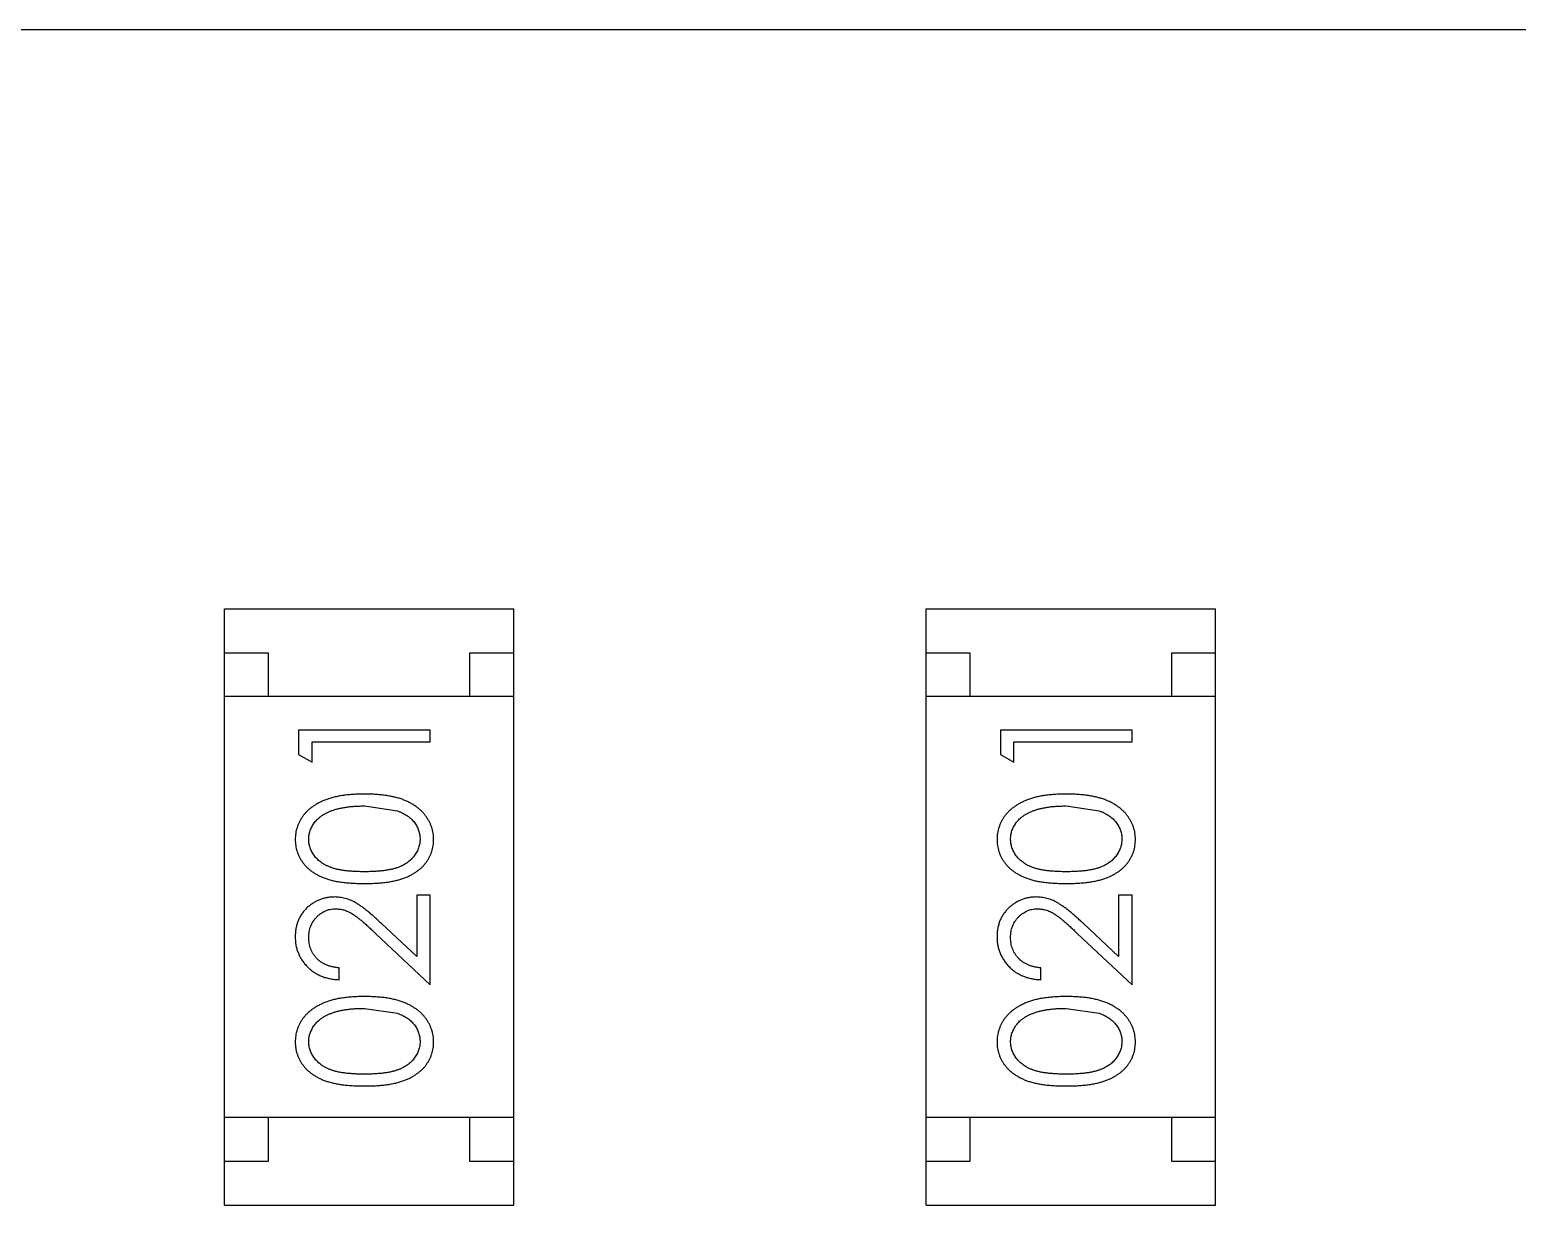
# Model space of a CAD drawing. Header units: inches. Extents: x 4.1 to 94, y -51.8 to -2.2.
# Drawn here: x 71.817 to 73.513, y -33.155 to -31.815 of the extents above; entities that cross this region are included whole.
import ezdxf

# ---------------------------------------------------------------- set-up
doc = ezdxf.new("R2010")
doc.units = ezdxf.units.IN
doc.header["$LTSCALE"] = 1.21
doc.header["$MEASUREMENT"] = 0
doc.layers.get('0').update_dxf_attribs({"linetype": 'CONTINUOUS'})

msp = doc.modelspace()

# ---------------------------------------------------------------- linework, layer by layer
at = {"color": 7, "linetype": 'Continuous'}
for p, q in [((76.9043, -31.815), (70.9043, -31.815)), ((72.0393, -32.4752), (72.3693, -32.4752)), ((72.0393, -33.1552), (72.0393, -32.4752)), ((72.3693, -33.1552), (72.3693, -32.4752)), ((72.8392, -32.4752), (73.1692, -32.4752)), ((72.8392, -33.1552), (72.8392, -32.4752)), ((73.1692, -33.1552), (73.1692, -32.4752)), ((72.0393, -32.5252), (72.0893, -32.5252)), ((72.0893, -32.5252), (72.0893, -32.5752)), ((72.3193, -32.5252), (72.3693, -32.5252)), ((72.3193, -32.5752), (72.3193, -32.5252)), ((72.8392, -32.5252), (72.8892, -32.5252)), ((72.8892, -32.5252), (72.8892, -32.5752)), ((73.1192, -32.5252), (73.1692, -32.5252)), ((73.1192, -32.5752), (73.1192, -32.5252)), ((72.3693, -32.5752), (72.0393, -32.5752)), ((73.1692, -32.5752), (72.8392, -32.5752)), ((72.274, -32.6134), (72.124, -32.6134)), ((72.124, -32.6134), (72.124, -32.6411)), ((72.274, -32.6268), (72.274, -32.6134)), ((73.074, -32.6134), (72.924, -32.6134)), ((72.924, -32.6134), (72.924, -32.6411)), ((73.074, -32.6268), (73.074, -32.6134)), ((72.1394, -32.6268), (72.274, -32.6268)), ((72.1394, -32.6499), (72.1394, -32.6268)), ((72.9394, -32.6268), (73.074, -32.6268)), ((72.9394, -32.6499), (72.9394, -32.6268)), ((72.124, -32.6411), (72.1394, -32.6499)), ((72.924, -32.6411), (72.9394, -32.6499)), ((72.199, -32.6999), (72.2367, -32.7056)), ((72.999, -32.6999), (73.0367, -32.7056)), ((72.274, -32.8018), (72.2586, -32.8018)), ((72.2586, -32.8018), (72.2586, -32.8716)), ((72.274, -32.9037), (72.274, -32.8018)), ((73.074, -32.8018), (73.0586, -32.8018)), ((73.0586, -32.8018), (73.0586, -32.8716)), ((73.074, -32.9037), (73.074, -32.8018)), ((72.2586, -32.8716), (72.2185, -32.8341)), ((73.0586, -32.8716), (73.0185, -32.8341)), ((72.2119, -32.8456), (72.274, -32.9037)), ((73.0119, -32.8456), (73.074, -32.9037)), ((72.1701, -32.898), (72.1701, -32.8845)), ((72.9701, -32.898), (72.9701, -32.8845)), ((72.199, -32.9307), (72.2367, -32.9363)), ((72.999, -32.9307), (73.0367, -32.9363)), ((72.3693, -33.0552), (72.0393, -33.0552)), ((72.0893, -33.0552), (72.0893, -33.1052)), ((72.3193, -33.1052), (72.3193, -33.0552)), ((73.1692, -33.0552), (72.8392, -33.0552)), ((72.8892, -33.0552), (72.8892, -33.1052)), ((73.1192, -33.1052), (73.1192, -33.0552)), ((72.0893, -33.1052), (72.0393, -33.1052)), ((72.3693, -33.1052), (72.3193, -33.1052)), ((72.8892, -33.1052), (72.8392, -33.1052)), ((73.1692, -33.1052), (73.1192, -33.1052)), ((72.0393, -33.1552), (72.3693, -33.1552)), ((72.8392, -33.1552), (73.1692, -33.1552))]:
    msp.add_line(p, q, dxfattribs=at)
for points, knots in [([(72.199, -32.6864), (72.1967, -32.6865), (72.1922, -32.6865), (72.1857, -32.6868), (72.1795, -32.6873), (72.1736, -32.6881), (72.1681, -32.689), (72.163, -32.6902), (72.1583, -32.6916), (72.1538, -32.6932), (72.1498, -32.695), (72.1459, -32.6969), (72.1424, -32.6991), (72.1391, -32.7013), (72.136, -32.7037), (72.1333, -32.7063), (72.1307, -32.709), (72.1285, -32.7119), (72.1265, -32.7149), (72.1248, -32.7179), (72.1234, -32.7211), (72.1222, -32.7244), (72.1213, -32.7277), (72.1206, -32.7311), (72.1202, -32.7346), (72.1201, -32.737), (72.1201, -32.7382)], [0, 0, 0, 0, 0.065278, 0.127205, 0.186168, 0.241675, 0.294115, 0.343609, 0.390387, 0.434463, 0.476646, 0.517002, 0.555936, 0.593716, 0.630057, 0.665601, 0.700745, 0.734917, 0.768681, 0.802087, 0.834849, 0.867433, 0.900138, 0.932806, 0.966212, 1, 1, 1, 1]), ([(72.2778, -32.7382), (72.2778, -32.737), (72.2778, -32.7346), (72.2773, -32.7311), (72.2767, -32.7277), (72.2757, -32.7243), (72.2745, -32.7211), (72.2731, -32.7179), (72.2713, -32.7148), (72.2693, -32.7118), (72.2671, -32.7089), (72.2646, -32.7062), (72.2618, -32.7036), (72.2587, -32.7012), (72.2554, -32.6989), (72.2519, -32.6968), (72.2481, -32.6949), (72.244, -32.6931), (72.2396, -32.6915), (72.2349, -32.6902), (72.2298, -32.689), (72.2243, -32.6881), (72.2185, -32.6874), (72.2123, -32.6868), (72.2058, -32.6865), (72.2013, -32.6865), (72.199, -32.6864)], [0, 0, 0, 0, 0.033824, 0.067298, 0.10028, 0.133019, 0.165736, 0.198792, 0.232372, 0.266409, 0.301016, 0.336196, 0.371972, 0.408574, 0.446394, 0.485225, 0.525372, 0.567224, 0.611081, 0.65775, 0.70702, 0.759235, 0.814484, 0.873227, 0.934937, 1, 1, 1, 1]), ([(72.999, -32.6864), (72.9967, -32.6865), (72.9922, -32.6865), (72.9857, -32.6868), (72.9795, -32.6873), (72.9736, -32.6881), (72.9681, -32.689), (72.963, -32.6902), (72.9583, -32.6916), (72.9538, -32.6932), (72.9498, -32.695), (72.9459, -32.6969), (72.9424, -32.6991), (72.9391, -32.7013), (72.936, -32.7037), (72.9333, -32.7063), (72.9307, -32.709), (72.9285, -32.7119), (72.9265, -32.7149), (72.9248, -32.7179), (72.9234, -32.7211), (72.9222, -32.7244), (72.9212, -32.7277), (72.9206, -32.7311), (72.9202, -32.7346), (72.9201, -32.737), (72.9201, -32.7382)], [0, 0, 0, 0, 0.065278, 0.127205, 0.186168, 0.241675, 0.294115, 0.343609, 0.390387, 0.434463, 0.476646, 0.517002, 0.555936, 0.593716, 0.630057, 0.665601, 0.700745, 0.734917, 0.768681, 0.802087, 0.834849, 0.867433, 0.900138, 0.932806, 0.966212, 1, 1, 1, 1]), ([(73.0778, -32.7382), (73.0778, -32.737), (73.0778, -32.7346), (73.0773, -32.7311), (73.0767, -32.7277), (73.0757, -32.7243), (73.0745, -32.7211), (73.0731, -32.7179), (73.0713, -32.7148), (73.0693, -32.7118), (73.0671, -32.7089), (73.0645, -32.7062), (73.0618, -32.7036), (73.0587, -32.7012), (73.0554, -32.6989), (73.0519, -32.6968), (73.0481, -32.6949), (73.044, -32.6931), (73.0396, -32.6915), (73.0349, -32.6902), (73.0298, -32.689), (73.0243, -32.6881), (73.0185, -32.6874), (73.0123, -32.6868), (73.0058, -32.6865), (73.0013, -32.6865), (72.999, -32.6864)], [0, 0, 0, 0, 0.033824, 0.067298, 0.10028, 0.133019, 0.165736, 0.198792, 0.232372, 0.266409, 0.301016, 0.336196, 0.371972, 0.408574, 0.446394, 0.485225, 0.525372, 0.567224, 0.611081, 0.65775, 0.70702, 0.759235, 0.814484, 0.873227, 0.934937, 1, 1, 1, 1]), ([(72.1355, -32.7378), (72.1356, -32.7361), (72.1358, -32.7328), (72.137, -32.728), (72.1392, -32.7233), (72.1415, -32.7196), (72.1438, -32.7167), (72.1458, -32.7147), (72.148, -32.7127), (72.1505, -32.7109), (72.1532, -32.7092), (72.1562, -32.7077), (72.1593, -32.7062), (72.1627, -32.7049), (72.1664, -32.7037), (72.1703, -32.7027), (72.1745, -32.7019), (72.1789, -32.7011), (72.1836, -32.7006), (72.1885, -32.7001), (72.1936, -32.7), (72.1972, -32.6999), (72.199, -32.6999)], [0, 0, 0, 0, 0.059689, 0.119507, 0.181075, 0.246162, 0.279894, 0.314468, 0.350403, 0.387474, 0.426147, 0.466624, 0.508745, 0.553328, 0.600058, 0.649177, 0.700552, 0.754894, 0.811825, 0.871514, 0.934319, 1, 1, 1, 1]), ([(72.2367, -32.7056), (72.2377, -32.706), (72.2398, -32.7067), (72.2427, -32.7081), (72.2454, -32.7095), (72.248, -32.7111), (72.2503, -32.7129), (72.2524, -32.7147), (72.2543, -32.7167), (72.2566, -32.7195), (72.2589, -32.7232), (72.2609, -32.7279), (72.2622, -32.7328), (72.2624, -32.7361), (72.2624, -32.7378)], [0, 0, 0, 0, 0.075949, 0.148549, 0.218996, 0.286119, 0.351826, 0.416074, 0.478265, 0.540325, 0.660405, 0.774606, 0.887187, 1, 1, 1, 1]), ([(72.9355, -32.7378), (72.9356, -32.7361), (72.9358, -32.7328), (72.937, -32.728), (72.9392, -32.7233), (72.9415, -32.7196), (72.9438, -32.7167), (72.9458, -32.7147), (72.948, -32.7127), (72.9505, -32.7109), (72.9532, -32.7092), (72.9561, -32.7077), (72.9593, -32.7062), (72.9627, -32.7049), (72.9664, -32.7037), (72.9703, -32.7027), (72.9745, -32.7019), (72.9789, -32.7011), (72.9836, -32.7006), (72.9885, -32.7001), (72.9936, -32.7), (72.9972, -32.6999), (72.999, -32.6999)], [0, 0, 0, 0, 0.059689, 0.119507, 0.181075, 0.246162, 0.279894, 0.314468, 0.350403, 0.387474, 0.426147, 0.466624, 0.508745, 0.553328, 0.600058, 0.649177, 0.700552, 0.754894, 0.811825, 0.871514, 0.934319, 1, 1, 1, 1]), ([(73.0367, -32.7056), (73.0377, -32.706), (73.0398, -32.7067), (73.0427, -32.7081), (73.0454, -32.7095), (73.048, -32.7111), (73.0503, -32.7129), (73.0524, -32.7147), (73.0543, -32.7167), (73.0566, -32.7195), (73.0589, -32.7232), (73.0609, -32.7279), (73.0622, -32.7328), (73.0624, -32.7361), (73.0624, -32.7378)], [0, 0, 0, 0, 0.075949, 0.148549, 0.218996, 0.286119, 0.351826, 0.416074, 0.478265, 0.540325, 0.660405, 0.774606, 0.887187, 1, 1, 1, 1]), ([(72.1201, -32.7382), (72.1201, -32.7394), (72.1202, -32.7417), (72.1206, -32.7452), (72.1212, -32.7486), (72.1222, -32.7518), (72.1234, -32.7551), (72.1248, -32.7582), (72.1265, -32.7612), (72.1285, -32.7642), (72.1307, -32.767), (72.1331, -32.7696), (72.1359, -32.7721), (72.1388, -32.7744), (72.142, -32.7766), (72.1455, -32.7786), (72.1492, -32.7804), (72.1531, -32.7821), (72.1575, -32.7836), (72.1622, -32.7849), (72.1673, -32.786), (72.1728, -32.7868), (72.1788, -32.7875), (72.1852, -32.788), (72.192, -32.7883), (72.1966, -32.7883), (72.199, -32.7884)], [0, 0, 0, 0, 0.033742, 0.066533, 0.099153, 0.13154, 0.164087, 0.196563, 0.229707, 0.263315, 0.297504, 0.331686, 0.366482, 0.4021, 0.438958, 0.476748, 0.515985, 0.556589, 0.599519, 0.645765, 0.695487, 0.748721, 0.805687, 0.866754, 0.931405, 1, 1, 1, 1]), ([(72.199, -32.7749), (72.197, -32.7749), (72.1931, -32.7749), (72.1874, -32.7746), (72.1821, -32.7743), (72.1772, -32.7738), (72.1727, -32.7732), (72.1685, -32.7723), (72.1648, -32.7714), (72.1614, -32.7703), (72.1583, -32.7691), (72.1554, -32.7677), (72.1527, -32.7662), (72.1501, -32.7646), (72.1478, -32.7629), (72.1457, -32.761), (72.1437, -32.759), (72.1415, -32.7561), (72.1391, -32.7523), (72.137, -32.7476), (72.1358, -32.7427), (72.1356, -32.7394), (72.1355, -32.7378)], [0, 0, 0, 0, 0.073302, 0.142286, 0.206253, 0.266017, 0.321612, 0.372532, 0.419497, 0.462398, 0.502825, 0.541489, 0.579034, 0.615143, 0.650298, 0.684912, 0.718701, 0.752189, 0.817245, 0.879117, 0.939613, 1, 1, 1, 1]), ([(72.2624, -32.7378), (72.2624, -32.7394), (72.2622, -32.7427), (72.2609, -32.7476), (72.2588, -32.7523), (72.2564, -32.7561), (72.2541, -32.7589), (72.2522, -32.761), (72.2501, -32.7629), (72.2477, -32.7647), (72.2452, -32.7663), (72.2425, -32.7678), (72.2396, -32.7691), (72.2365, -32.7704), (72.2331, -32.7715), (72.2293, -32.7724), (72.2252, -32.7731), (72.2207, -32.7738), (72.2158, -32.7743), (72.2105, -32.7746), (72.2049, -32.7749), (72.201, -32.7749), (72.199, -32.7749)], [0, 0, 0, 0, 0.060034, 0.120278, 0.182348, 0.247919, 0.281641, 0.315701, 0.350322, 0.385703, 0.421819, 0.459196, 0.497866, 0.538301, 0.58121, 0.628183, 0.679403, 0.734699, 0.794074, 0.858416, 0.927049, 1, 1, 1, 1]), ([(72.199, -32.7884), (72.2014, -32.7883), (72.2061, -32.7883), (72.2128, -32.788), (72.2192, -32.7875), (72.2251, -32.7868), (72.2307, -32.7859), (72.2358, -32.7848), (72.2405, -32.7835), (72.2449, -32.782), (72.2489, -32.7803), (72.2526, -32.7784), (72.256, -32.7764), (72.2592, -32.7743), (72.2622, -32.772), (72.265, -32.7695), (72.2674, -32.7668), (72.2696, -32.764), (72.2715, -32.7611), (72.2732, -32.7581), (72.2747, -32.755), (72.2758, -32.7518), (72.2767, -32.7485), (72.2774, -32.7452), (72.2778, -32.7417), (72.2778, -32.7394), (72.2778, -32.7382)], [0, 0, 0, 0, 0.068113, 0.132564, 0.193427, 0.250218, 0.303569, 0.353576, 0.400235, 0.443586, 0.484619, 0.524292, 0.56238, 0.599049, 0.63494, 0.669782, 0.704009, 0.737842, 0.771098, 0.803896, 0.836415, 0.868639, 0.900715, 0.933378, 0.966213, 1, 1, 1, 1]), ([(72.9201, -32.7382), (72.9201, -32.7394), (72.9202, -32.7417), (72.9206, -32.7452), (72.9212, -32.7486), (72.9222, -32.7518), (72.9233, -32.7551), (72.9248, -32.7582), (72.9265, -32.7612), (72.9285, -32.7642), (72.9307, -32.767), (72.9331, -32.7696), (72.9359, -32.7721), (72.9388, -32.7744), (72.942, -32.7766), (72.9455, -32.7786), (72.9492, -32.7804), (72.9531, -32.7821), (72.9574, -32.7836), (72.9621, -32.7849), (72.9673, -32.786), (72.9728, -32.7868), (72.9788, -32.7875), (72.9851, -32.788), (72.992, -32.7883), (72.9966, -32.7883), (72.999, -32.7884)], [0, 0, 0, 0, 0.033742, 0.066533, 0.099153, 0.13154, 0.164087, 0.196563, 0.229707, 0.263315, 0.297504, 0.331686, 0.366482, 0.4021, 0.438958, 0.476748, 0.515985, 0.556589, 0.599519, 0.645765, 0.695487, 0.748721, 0.805687, 0.866754, 0.931405, 1, 1, 1, 1]), ([(72.999, -32.7749), (72.997, -32.7749), (72.993, -32.7749), (72.9874, -32.7746), (72.9821, -32.7743), (72.9772, -32.7738), (72.9727, -32.7732), (72.9685, -32.7723), (72.9648, -32.7714), (72.9614, -32.7703), (72.9583, -32.7691), (72.9553, -32.7677), (72.9526, -32.7662), (72.9501, -32.7646), (72.9478, -32.7629), (72.9457, -32.761), (72.9437, -32.759), (72.9415, -32.7561), (72.9391, -32.7523), (72.937, -32.7476), (72.9358, -32.7427), (72.9356, -32.7394), (72.9355, -32.7378)], [0, 0, 0, 0, 0.073302, 0.142286, 0.206253, 0.266017, 0.321612, 0.372532, 0.419497, 0.462398, 0.502825, 0.541489, 0.579034, 0.615143, 0.650298, 0.684912, 0.718701, 0.752189, 0.817245, 0.879117, 0.939613, 1, 1, 1, 1]), ([(73.0624, -32.7378), (73.0623, -32.7394), (73.0622, -32.7427), (73.0609, -32.7476), (73.0588, -32.7523), (73.0564, -32.7561), (73.0541, -32.7589), (73.0522, -32.761), (73.0501, -32.7629), (73.0477, -32.7647), (73.0452, -32.7663), (73.0425, -32.7678), (73.0396, -32.7691), (73.0365, -32.7704), (73.0331, -32.7715), (73.0293, -32.7724), (73.0252, -32.7731), (73.0207, -32.7738), (73.0158, -32.7743), (73.0105, -32.7746), (73.0049, -32.7749), (73.001, -32.7749), (72.999, -32.7749)], [0, 0, 0, 0, 0.060034, 0.120278, 0.182348, 0.247919, 0.281641, 0.315701, 0.350322, 0.385703, 0.421819, 0.459196, 0.497866, 0.538301, 0.58121, 0.628183, 0.679403, 0.734699, 0.794074, 0.858416, 0.927049, 1, 1, 1, 1]), ([(72.999, -32.7884), (73.0014, -32.7883), (73.0061, -32.7883), (73.0128, -32.788), (73.0192, -32.7875), (73.0251, -32.7868), (73.0306, -32.7859), (73.0358, -32.7848), (73.0405, -32.7835), (73.0449, -32.782), (73.0489, -32.7803), (73.0526, -32.7784), (73.056, -32.7764), (73.0592, -32.7743), (73.0622, -32.772), (73.0649, -32.7695), (73.0674, -32.7668), (73.0696, -32.764), (73.0715, -32.7611), (73.0732, -32.7581), (73.0747, -32.755), (73.0758, -32.7518), (73.0767, -32.7485), (73.0773, -32.7452), (73.0778, -32.7417), (73.0778, -32.7394), (73.0778, -32.7382)], [0, 0, 0, 0, 0.068113, 0.132564, 0.193427, 0.250218, 0.303569, 0.353576, 0.400235, 0.443586, 0.484619, 0.524292, 0.56238, 0.599049, 0.63494, 0.669782, 0.704009, 0.737842, 0.771098, 0.803896, 0.836415, 0.868639, 0.900715, 0.933378, 0.966213, 1, 1, 1, 1]), ([(72.1647, -32.8037), (72.1632, -32.8038), (72.1603, -32.8039), (72.156, -32.8044), (72.1519, -32.8055), (72.1478, -32.8068), (72.144, -32.8086), (72.1403, -32.8108), (72.1367, -32.8133), (72.1334, -32.8162), (72.1302, -32.8194), (72.1276, -32.823), (72.1253, -32.8267), (72.1233, -32.8307), (72.1219, -32.835), (72.1209, -32.8395), (72.1202, -32.8442), (72.1202, -32.8474), (72.1201, -32.8491)], [0, 0, 0, 0, 0.06271, 0.123347, 0.183401, 0.242828, 0.302097, 0.36242, 0.423725, 0.487032, 0.550491, 0.612709, 0.674265, 0.73617, 0.799211, 0.863483, 0.930525, 1, 1, 1, 1]), ([(72.2185, -32.8341), (72.217, -32.8327), (72.214, -32.8299), (72.2097, -32.8259), (72.2055, -32.8224), (72.2017, -32.8192), (72.198, -32.8163), (72.1947, -32.8139), (72.1915, -32.8118), (72.1877, -32.8094), (72.1829, -32.8071), (72.177, -32.8052), (72.1709, -32.804), (72.1668, -32.8038), (72.1647, -32.8037)], [0, 0, 0, 0, 0.09953, 0.192079, 0.277712, 0.357454, 0.429648, 0.495771, 0.555538, 0.608657, 0.707578, 0.804328, 0.901298, 1, 1, 1, 1]), ([(72.9647, -32.8037), (72.9632, -32.8038), (72.9603, -32.8039), (72.956, -32.8044), (72.9519, -32.8055), (72.9478, -32.8068), (72.944, -32.8086), (72.9403, -32.8108), (72.9367, -32.8133), (72.9334, -32.8162), (72.9302, -32.8194), (72.9276, -32.823), (72.9253, -32.8267), (72.9233, -32.8307), (72.9219, -32.835), (72.9209, -32.8395), (72.9202, -32.8442), (72.9202, -32.8474), (72.9201, -32.8491)], [0, 0, 0, 0, 0.06271, 0.123347, 0.183401, 0.242828, 0.302097, 0.36242, 0.423725, 0.487032, 0.550491, 0.612709, 0.674265, 0.73617, 0.799211, 0.863483, 0.930525, 1, 1, 1, 1]), ([(73.0185, -32.8341), (73.017, -32.8327), (73.014, -32.8299), (73.0097, -32.8259), (73.0055, -32.8224), (73.0017, -32.8192), (72.998, -32.8163), (72.9946, -32.8139), (72.9915, -32.8118), (72.9877, -32.8094), (72.9829, -32.8071), (72.977, -32.8052), (72.9709, -32.804), (72.9668, -32.8038), (72.9647, -32.8037)], [0, 0, 0, 0, 0.09953, 0.192079, 0.277712, 0.357454, 0.429648, 0.495771, 0.555538, 0.608657, 0.707578, 0.804328, 0.901298, 1, 1, 1, 1]), ([(72.1355, -32.8497), (72.1355, -32.8486), (72.1356, -32.8464), (72.136, -32.8432), (72.1367, -32.8401), (72.1377, -32.8371), (72.139, -32.8343), (72.1405, -32.8316), (72.1424, -32.829), (72.1445, -32.8266), (72.1467, -32.8244), (72.1492, -32.8225), (72.1517, -32.8209), (72.1543, -32.8195), (72.1571, -32.8185), (72.1599, -32.8178), (72.1629, -32.8173), (72.1649, -32.8172), (72.1659, -32.8172)], [0, 0, 0, 0, 0.068027, 0.133505, 0.19695, 0.26027, 0.322741, 0.384982, 0.448465, 0.513424, 0.578224, 0.640011, 0.700094, 0.760067, 0.819012, 0.877878, 0.938035, 1, 1, 1, 1]), ([(72.1659, -32.8172), (72.1675, -32.8173), (72.1708, -32.8174), (72.1756, -32.8184), (72.1802, -32.8201), (72.184, -32.8221), (72.1871, -32.8242), (72.1898, -32.826), (72.1928, -32.8284), (72.196, -32.831), (72.1996, -32.8341), (72.2034, -32.8376), (72.2076, -32.8414), (72.2104, -32.8442), (72.2119, -32.8456)], [0, 0, 0, 0, 0.088014, 0.174976, 0.2638, 0.355443, 0.406413, 0.465519, 0.533076, 0.609353, 0.693899, 0.787171, 0.889197, 1, 1, 1, 1]), ([(72.9355, -32.8497), (72.9355, -32.8486), (72.9356, -32.8464), (72.936, -32.8432), (72.9367, -32.8401), (72.9377, -32.8371), (72.939, -32.8343), (72.9405, -32.8316), (72.9424, -32.829), (72.9445, -32.8266), (72.9467, -32.8244), (72.9492, -32.8225), (72.9517, -32.8209), (72.9543, -32.8195), (72.9571, -32.8185), (72.9599, -32.8178), (72.9629, -32.8173), (72.9649, -32.8172), (72.9659, -32.8172)], [0, 0, 0, 0, 0.068027, 0.133505, 0.19695, 0.26027, 0.322741, 0.384982, 0.448465, 0.513424, 0.578224, 0.640011, 0.700094, 0.760067, 0.819012, 0.877878, 0.938035, 1, 1, 1, 1]), ([(72.9659, -32.8172), (72.9675, -32.8173), (72.9708, -32.8174), (72.9756, -32.8184), (72.9802, -32.8201), (72.984, -32.8221), (72.9871, -32.8242), (72.9898, -32.826), (72.9928, -32.8284), (72.996, -32.831), (72.9996, -32.8341), (73.0034, -32.8376), (73.0076, -32.8414), (73.0104, -32.8442), (73.0119, -32.8456)], [0, 0, 0, 0, 0.088014, 0.174976, 0.2638, 0.355443, 0.406413, 0.465519, 0.533076, 0.609353, 0.693899, 0.787171, 0.889197, 1, 1, 1, 1]), ([(72.1201, -32.8491), (72.1202, -32.8507), (72.1202, -32.854), (72.1209, -32.8589), (72.122, -32.8635), (72.1236, -32.8679), (72.1256, -32.8721), (72.128, -32.8761), (72.1308, -32.88), (72.1341, -32.8835), (72.1378, -32.8868), (72.1417, -32.8897), (72.1458, -32.8921), (72.1502, -32.8941), (72.1548, -32.8958), (72.1597, -32.8969), (72.1648, -32.8977), (72.1683, -32.8979), (72.1701, -32.898)], [0, 0, 0, 0, 0.06445, 0.126725, 0.187421, 0.247417, 0.306749, 0.366595, 0.427749, 0.490235, 0.553031, 0.614805, 0.676505, 0.738096, 0.801021, 0.864897, 0.931209, 1, 1, 1, 1]), ([(72.1701, -32.8845), (72.1688, -32.8844), (72.1662, -32.8841), (72.1624, -32.8834), (72.1589, -32.8825), (72.1555, -32.8812), (72.1525, -32.8797), (72.1496, -32.878), (72.1469, -32.876), (72.1446, -32.8737), (72.1425, -32.8712), (72.1406, -32.8686), (72.139, -32.8659), (72.1377, -32.8629), (72.1367, -32.8598), (72.136, -32.8566), (72.1356, -32.8532), (72.1355, -32.8509), (72.1355, -32.8497)], [0, 0, 0, 0, 0.073648, 0.143686, 0.210962, 0.275557, 0.338064, 0.399311, 0.4594, 0.51934, 0.579024, 0.637809, 0.695959, 0.754122, 0.813113, 0.873453, 0.935561, 1, 1, 1, 1]), ([(72.9201, -32.8491), (72.9202, -32.8507), (72.9202, -32.854), (72.9209, -32.8589), (72.922, -32.8635), (72.9235, -32.8679), (72.9256, -32.8721), (72.928, -32.8761), (72.9308, -32.88), (72.9341, -32.8835), (72.9377, -32.8868), (72.9416, -32.8897), (72.9458, -32.8921), (72.9502, -32.8941), (72.9548, -32.8958), (72.9597, -32.8969), (72.9648, -32.8977), (72.9683, -32.8979), (72.9701, -32.898)], [0, 0, 0, 0, 0.06445, 0.126725, 0.187421, 0.247417, 0.306749, 0.366595, 0.427749, 0.490235, 0.553031, 0.614805, 0.676505, 0.738096, 0.801021, 0.864897, 0.931209, 1, 1, 1, 1]), ([(72.9701, -32.8845), (72.9688, -32.8844), (72.9662, -32.8841), (72.9624, -32.8834), (72.9589, -32.8825), (72.9555, -32.8812), (72.9524, -32.8797), (72.9496, -32.878), (72.9469, -32.876), (72.9446, -32.8737), (72.9424, -32.8712), (72.9406, -32.8686), (72.939, -32.8659), (72.9377, -32.8629), (72.9367, -32.8598), (72.936, -32.8566), (72.9356, -32.8532), (72.9355, -32.8509), (72.9355, -32.8497)], [0, 0, 0, 0, 0.073648, 0.143686, 0.210962, 0.275557, 0.338064, 0.399311, 0.4594, 0.51934, 0.579024, 0.637809, 0.695959, 0.754122, 0.813113, 0.873453, 0.935561, 1, 1, 1, 1]), ([(72.199, -32.9172), (72.1967, -32.9172), (72.1922, -32.9173), (72.1857, -32.9176), (72.1795, -32.9181), (72.1736, -32.9189), (72.1681, -32.9198), (72.163, -32.921), (72.1583, -32.9224), (72.1538, -32.924), (72.1498, -32.9258), (72.1459, -32.9277), (72.1424, -32.9298), (72.1391, -32.9321), (72.136, -32.9345), (72.1333, -32.9371), (72.1307, -32.9398), (72.1285, -32.9427), (72.1265, -32.9456), (72.1248, -32.9487), (72.1234, -32.9519), (72.1222, -32.9552), (72.1213, -32.9585), (72.1206, -32.9619), (72.1202, -32.9654), (72.1201, -32.9678), (72.1201, -32.969)], [0, 0, 0, 0, 0.065278, 0.127205, 0.186168, 0.241675, 0.294115, 0.343609, 0.390387, 0.434463, 0.476646, 0.517002, 0.555936, 0.593716, 0.630057, 0.665601, 0.700745, 0.734917, 0.768681, 0.802087, 0.834849, 0.867433, 0.900138, 0.932806, 0.966212, 1, 1, 1, 1]), ([(72.2778, -32.969), (72.2778, -32.9678), (72.2778, -32.9654), (72.2773, -32.9619), (72.2767, -32.9585), (72.2757, -32.9551), (72.2745, -32.9519), (72.2731, -32.9487), (72.2713, -32.9456), (72.2693, -32.9426), (72.2671, -32.9397), (72.2646, -32.9369), (72.2618, -32.9343), (72.2587, -32.9319), (72.2554, -32.9297), (72.2519, -32.9276), (72.2481, -32.9257), (72.244, -32.9239), (72.2396, -32.9223), (72.2349, -32.921), (72.2298, -32.9198), (72.2243, -32.9188), (72.2185, -32.9181), (72.2123, -32.9176), (72.2058, -32.9173), (72.2013, -32.9172), (72.199, -32.9172)], [0, 0, 0, 0, 0.033824, 0.067298, 0.10028, 0.133019, 0.165736, 0.198792, 0.232372, 0.266409, 0.301016, 0.336196, 0.371972, 0.408574, 0.446394, 0.485225, 0.525372, 0.567224, 0.611081, 0.65775, 0.70702, 0.759235, 0.814484, 0.873227, 0.934937, 1, 1, 1, 1]), ([(72.999, -32.9172), (72.9967, -32.9172), (72.9922, -32.9173), (72.9857, -32.9176), (72.9795, -32.9181), (72.9736, -32.9189), (72.9681, -32.9198), (72.963, -32.921), (72.9583, -32.9224), (72.9538, -32.924), (72.9498, -32.9258), (72.9459, -32.9277), (72.9424, -32.9298), (72.9391, -32.9321), (72.936, -32.9345), (72.9333, -32.9371), (72.9307, -32.9398), (72.9285, -32.9427), (72.9265, -32.9456), (72.9248, -32.9487), (72.9234, -32.9519), (72.9222, -32.9552), (72.9212, -32.9585), (72.9206, -32.9619), (72.9202, -32.9654), (72.9201, -32.9678), (72.9201, -32.969)], [0, 0, 0, 0, 0.065278, 0.127205, 0.186168, 0.241675, 0.294115, 0.343609, 0.390387, 0.434463, 0.476646, 0.517002, 0.555936, 0.593716, 0.630057, 0.665601, 0.700745, 0.734917, 0.768681, 0.802087, 0.834849, 0.867433, 0.900138, 0.932806, 0.966212, 1, 1, 1, 1]), ([(73.0778, -32.969), (73.0778, -32.9678), (73.0778, -32.9654), (73.0773, -32.9619), (73.0767, -32.9585), (73.0757, -32.9551), (73.0745, -32.9519), (73.0731, -32.9487), (73.0713, -32.9456), (73.0693, -32.9426), (73.0671, -32.9397), (73.0645, -32.9369), (73.0618, -32.9343), (73.0587, -32.9319), (73.0554, -32.9297), (73.0519, -32.9276), (73.0481, -32.9257), (73.044, -32.9239), (73.0396, -32.9223), (73.0349, -32.921), (73.0298, -32.9198), (73.0243, -32.9188), (73.0185, -32.9181), (73.0123, -32.9176), (73.0058, -32.9173), (73.0013, -32.9172), (72.999, -32.9172)], [0, 0, 0, 0, 0.033824, 0.067298, 0.10028, 0.133019, 0.165736, 0.198792, 0.232372, 0.266409, 0.301016, 0.336196, 0.371972, 0.408574, 0.446394, 0.485225, 0.525372, 0.567224, 0.611081, 0.65775, 0.70702, 0.759235, 0.814484, 0.873227, 0.934937, 1, 1, 1, 1]), ([(72.1355, -32.9685), (72.1356, -32.9669), (72.1358, -32.9636), (72.137, -32.9588), (72.1392, -32.9541), (72.1415, -32.9503), (72.1438, -32.9475), (72.1458, -32.9454), (72.148, -32.9435), (72.1505, -32.9417), (72.1532, -32.94), (72.1562, -32.9384), (72.1593, -32.937), (72.1627, -32.9357), (72.1664, -32.9345), (72.1703, -32.9334), (72.1745, -32.9326), (72.1789, -32.9319), (72.1836, -32.9314), (72.1885, -32.9309), (72.1936, -32.9307), (72.1972, -32.9307), (72.199, -32.9307)], [0, 0, 0, 0, 0.059689, 0.119507, 0.181075, 0.246162, 0.279894, 0.314468, 0.350403, 0.387474, 0.426147, 0.466624, 0.508745, 0.553328, 0.600058, 0.649177, 0.700552, 0.754894, 0.811825, 0.871514, 0.934319, 1, 1, 1, 1]), ([(72.2367, -32.9363), (72.2377, -32.9367), (72.2398, -32.9375), (72.2427, -32.9388), (72.2454, -32.9403), (72.248, -32.9419), (72.2503, -32.9436), (72.2524, -32.9455), (72.2543, -32.9475), (72.2566, -32.9503), (72.2589, -32.954), (72.2609, -32.9587), (72.2622, -32.9635), (72.2624, -32.9669), (72.2624, -32.9685)], [0, 0, 0, 0, 0.075949, 0.148549, 0.218996, 0.286119, 0.351826, 0.416074, 0.478265, 0.540325, 0.660405, 0.774606, 0.887187, 1, 1, 1, 1]), ([(72.9355, -32.9685), (72.9356, -32.9669), (72.9358, -32.9636), (72.937, -32.9588), (72.9392, -32.9541), (72.9415, -32.9503), (72.9438, -32.9475), (72.9458, -32.9454), (72.948, -32.9435), (72.9505, -32.9417), (72.9532, -32.94), (72.9561, -32.9384), (72.9593, -32.937), (72.9627, -32.9357), (72.9664, -32.9345), (72.9703, -32.9334), (72.9745, -32.9326), (72.9789, -32.9319), (72.9836, -32.9314), (72.9885, -32.9309), (72.9936, -32.9307), (72.9972, -32.9307), (72.999, -32.9307)], [0, 0, 0, 0, 0.059689, 0.119507, 0.181075, 0.246162, 0.279894, 0.314468, 0.350403, 0.387474, 0.426147, 0.466624, 0.508745, 0.553328, 0.600058, 0.649177, 0.700552, 0.754894, 0.811825, 0.871514, 0.934319, 1, 1, 1, 1]), ([(73.0367, -32.9363), (73.0377, -32.9367), (73.0398, -32.9375), (73.0427, -32.9388), (73.0454, -32.9403), (73.048, -32.9419), (73.0503, -32.9436), (73.0524, -32.9455), (73.0543, -32.9475), (73.0566, -32.9503), (73.0589, -32.954), (73.0609, -32.9587), (73.0622, -32.9635), (73.0624, -32.9669), (73.0624, -32.9685)], [0, 0, 0, 0, 0.075949, 0.148549, 0.218996, 0.286119, 0.351826, 0.416074, 0.478265, 0.540325, 0.660405, 0.774606, 0.887187, 1, 1, 1, 1]), ([(72.1201, -32.969), (72.1201, -32.9702), (72.1202, -32.9725), (72.1206, -32.976), (72.1212, -32.9793), (72.1222, -32.9826), (72.1234, -32.9858), (72.1248, -32.9889), (72.1265, -32.992), (72.1285, -32.9949), (72.1307, -32.9977), (72.1331, -33.0004), (72.1359, -33.0029), (72.1388, -33.0052), (72.142, -33.0073), (72.1455, -33.0094), (72.1492, -33.0112), (72.1531, -33.0129), (72.1575, -33.0143), (72.1622, -33.0156), (72.1673, -33.0167), (72.1728, -33.0176), (72.1788, -33.0183), (72.1852, -33.0188), (72.192, -33.0191), (72.1966, -33.0191), (72.199, -33.0191)], [0, 0, 0, 0, 0.033742, 0.066533, 0.099153, 0.13154, 0.164087, 0.196563, 0.229707, 0.263315, 0.297504, 0.331686, 0.366482, 0.4021, 0.438958, 0.476748, 0.515985, 0.556589, 0.599519, 0.645765, 0.695487, 0.748721, 0.805687, 0.866754, 0.931405, 1, 1, 1, 1]), ([(72.199, -33.0057), (72.197, -33.0057), (72.1931, -33.0057), (72.1874, -33.0054), (72.1821, -33.0051), (72.1772, -33.0045), (72.1727, -33.0039), (72.1685, -33.0031), (72.1648, -33.0022), (72.1614, -33.0011), (72.1583, -32.9999), (72.1554, -32.9985), (72.1527, -32.997), (72.1501, -32.9954), (72.1478, -32.9936), (72.1457, -32.9917), (72.1437, -32.9897), (72.1415, -32.9869), (72.1391, -32.9831), (72.137, -32.9784), (72.1358, -32.9735), (72.1356, -32.9702), (72.1355, -32.9685)], [0, 0, 0, 0, 0.073302, 0.142286, 0.206253, 0.266017, 0.321612, 0.372532, 0.419497, 0.462398, 0.502825, 0.541489, 0.579034, 0.615143, 0.650298, 0.684912, 0.718701, 0.752189, 0.817245, 0.879117, 0.939613, 1, 1, 1, 1]), ([(72.2624, -32.9685), (72.2624, -32.9702), (72.2622, -32.9735), (72.2609, -32.9784), (72.2588, -32.9831), (72.2564, -32.9869), (72.2541, -32.9897), (72.2522, -32.9918), (72.2501, -32.9937), (72.2477, -32.9954), (72.2452, -32.9971), (72.2425, -32.9985), (72.2396, -32.9999), (72.2365, -33.0011), (72.2331, -33.0022), (72.2293, -33.0031), (72.2252, -33.0039), (72.2207, -33.0046), (72.2158, -33.005), (72.2105, -33.0054), (72.2049, -33.0057), (72.201, -33.0057), (72.199, -33.0057)], [0, 0, 0, 0, 0.060034, 0.120278, 0.182348, 0.247919, 0.281641, 0.315701, 0.350322, 0.385703, 0.421819, 0.459196, 0.497866, 0.538301, 0.58121, 0.628183, 0.679403, 0.734699, 0.794074, 0.858416, 0.927049, 1, 1, 1, 1]), ([(72.199, -33.0191), (72.2014, -33.0191), (72.2061, -33.0191), (72.2128, -33.0188), (72.2192, -33.0183), (72.2251, -33.0176), (72.2307, -33.0167), (72.2358, -33.0156), (72.2405, -33.0143), (72.2449, -33.0128), (72.2489, -33.0111), (72.2526, -33.0092), (72.256, -33.0072), (72.2592, -33.005), (72.2622, -33.0027), (72.265, -33.0003), (72.2674, -32.9976), (72.2696, -32.9948), (72.2715, -32.9919), (72.2732, -32.9889), (72.2747, -32.9858), (72.2758, -32.9826), (72.2767, -32.9793), (72.2774, -32.976), (72.2778, -32.9725), (72.2778, -32.9702), (72.2778, -32.969)], [0, 0, 0, 0, 0.068113, 0.132564, 0.193427, 0.250218, 0.303569, 0.353576, 0.400235, 0.443586, 0.484619, 0.524292, 0.56238, 0.599049, 0.63494, 0.669782, 0.704009, 0.737842, 0.771098, 0.803896, 0.836415, 0.868639, 0.900715, 0.933378, 0.966213, 1, 1, 1, 1]), ([(72.9201, -32.969), (72.9201, -32.9702), (72.9202, -32.9725), (72.9206, -32.976), (72.9212, -32.9793), (72.9222, -32.9826), (72.9233, -32.9858), (72.9248, -32.9889), (72.9265, -32.992), (72.9285, -32.9949), (72.9307, -32.9977), (72.9331, -33.0004), (72.9359, -33.0029), (72.9388, -33.0052), (72.942, -33.0073), (72.9455, -33.0094), (72.9492, -33.0112), (72.9531, -33.0129), (72.9574, -33.0143), (72.9621, -33.0156), (72.9673, -33.0167), (72.9728, -33.0176), (72.9788, -33.0183), (72.9851, -33.0188), (72.992, -33.0191), (72.9966, -33.0191), (72.999, -33.0191)], [0, 0, 0, 0, 0.033742, 0.066533, 0.099153, 0.13154, 0.164087, 0.196563, 0.229707, 0.263315, 0.297504, 0.331686, 0.366482, 0.4021, 0.438958, 0.476748, 0.515985, 0.556589, 0.599519, 0.645765, 0.695487, 0.748721, 0.805687, 0.866754, 0.931405, 1, 1, 1, 1]), ([(72.999, -33.0057), (72.997, -33.0057), (72.993, -33.0057), (72.9874, -33.0054), (72.9821, -33.0051), (72.9772, -33.0045), (72.9727, -33.0039), (72.9685, -33.0031), (72.9648, -33.0022), (72.9614, -33.0011), (72.9583, -32.9999), (72.9553, -32.9985), (72.9526, -32.997), (72.9501, -32.9954), (72.9478, -32.9936), (72.9457, -32.9917), (72.9437, -32.9897), (72.9415, -32.9869), (72.9391, -32.9831), (72.937, -32.9784), (72.9358, -32.9735), (72.9356, -32.9702), (72.9355, -32.9685)], [0, 0, 0, 0, 0.073302, 0.142286, 0.206253, 0.266017, 0.321612, 0.372532, 0.419497, 0.462398, 0.502825, 0.541489, 0.579034, 0.615143, 0.650298, 0.684912, 0.718701, 0.752189, 0.817245, 0.879117, 0.939613, 1, 1, 1, 1]), ([(73.0624, -32.9685), (73.0623, -32.9702), (73.0622, -32.9735), (73.0609, -32.9784), (73.0588, -32.9831), (73.0564, -32.9869), (73.0541, -32.9897), (73.0522, -32.9918), (73.0501, -32.9937), (73.0477, -32.9954), (73.0452, -32.9971), (73.0425, -32.9985), (73.0396, -32.9999), (73.0365, -33.0011), (73.0331, -33.0022), (73.0293, -33.0031), (73.0252, -33.0039), (73.0207, -33.0046), (73.0158, -33.005), (73.0105, -33.0054), (73.0049, -33.0057), (73.001, -33.0057), (72.999, -33.0057)], [0, 0, 0, 0, 0.060034, 0.120278, 0.182348, 0.247919, 0.281641, 0.315701, 0.350322, 0.385703, 0.421819, 0.459196, 0.497866, 0.538301, 0.58121, 0.628183, 0.679403, 0.734699, 0.794074, 0.858416, 0.927049, 1, 1, 1, 1]), ([(72.999, -33.0191), (73.0014, -33.0191), (73.0061, -33.0191), (73.0128, -33.0188), (73.0192, -33.0183), (73.0251, -33.0176), (73.0306, -33.0167), (73.0358, -33.0156), (73.0405, -33.0143), (73.0449, -33.0128), (73.0489, -33.0111), (73.0526, -33.0092), (73.056, -33.0072), (73.0592, -33.005), (73.0622, -33.0027), (73.0649, -33.0003), (73.0674, -32.9976), (73.0696, -32.9948), (73.0715, -32.9919), (73.0732, -32.9889), (73.0747, -32.9858), (73.0758, -32.9826), (73.0767, -32.9793), (73.0773, -32.976), (73.0778, -32.9725), (73.0778, -32.9702), (73.0778, -32.969)], [0, 0, 0, 0, 0.068113, 0.132564, 0.193427, 0.250218, 0.303569, 0.353576, 0.400235, 0.443586, 0.484619, 0.524292, 0.56238, 0.599049, 0.63494, 0.669782, 0.704009, 0.737842, 0.771098, 0.803896, 0.836415, 0.868639, 0.900715, 0.933378, 0.966213, 1, 1, 1, 1])]:
    msp.add_open_spline(points, degree=3, knots=knots, dxfattribs=at)

doc.saveas('drawing.dxf')
